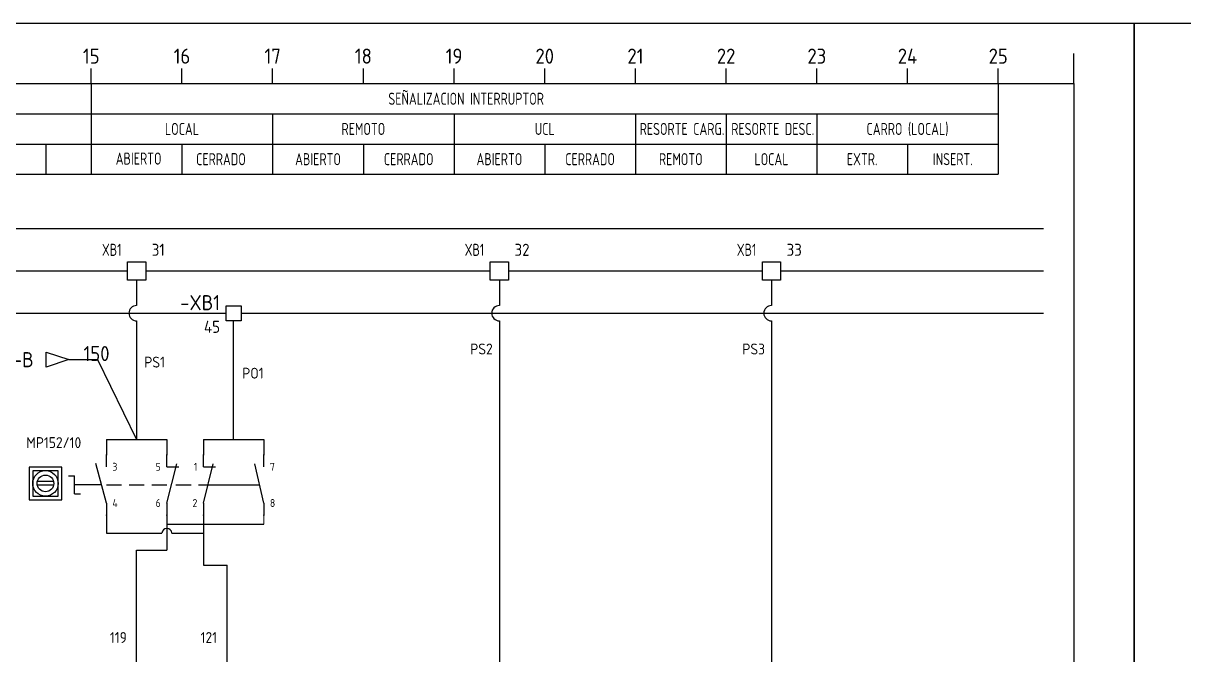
# Model space of a CAD drawing. Header units: millimetres. Extents: x 2272 to 7312, y -3839 to -3184.
# Drawn here: x 4187.7 to 4379.7, y -3300.1 to -3195.6 of the extents above; entities that cross this region are included whole.
import ezdxf
from ezdxf.enums import TextEntityAlignment as Align

# ---------------------------------------------------------------- set-up
doc = ezdxf.new("R2010")
doc.units = ezdxf.units.MM
doc.linetypes.add('DASHED', pattern=[0.75, 0.5, -0.25])
for name, color, linetype in [('AUXILIAR', 30, 'Continuous'), ('CABLES', 3, 'Continuous'), ('SYMS', 7, 'Continuous'), ('TAGS', 7, 'Continuous'), ('TERMS', 7, 'Continuous'), ('TEXTO', 3, 'Continuous'), ('TEXTOS', 3, 'Continuous'), ('WIREREF', 51, 'Continuous'), ('XREF', 7, 'Continuous')]:
    doc.layers.add(name, color=color, linetype=linetype)
doc.layers.add('CDO_110VCC', color=3, linetype='Continuous', lineweight=18)
doc.styles.add('ROMANS', font='isocp3.shx')
doc.styles.add('style1', font='arial.ttf', dxfattribs={"height": 1})
doc.styles.add('style2', font='romab___.ttf', dxfattribs={"height": 1})
doc.styles.add('WD_IEC', font='ISOCP2.shx', dxfattribs={"width": 0.9, "height": 4})

# ---------------------------------------------------------------- blocks, each defined once
blk = doc.blocks.new('IARSV')
at = {"color": 0, "linetype": 'Continuous'}
for p, q in [((0, -2), (0, 0)), ((0, -8), (-1.73, -1.47)), ((0, -8), (0, -10))]:
    blk.add_line(p, q, dxfattribs=at)
at = {"color": 7, "linetype": 'Continuous'}
for p, q in [((-6.29, -3.5), (-5.29, -3.5)), ((-5.29, -6.5), (-5.29, -3.5)), ((-0.79, -5), (-5.29, -5)), ((-5.29, -6.5), (-4.29, -6.5))]:
    blk.add_line(p, q, dxfattribs=at)
at = {"color": 0, "linetype": 'Continuous'}
for p in [(0, 0), (0, -10)]:
    blk.add_point(p, dxfattribs=at)
at = {"color": 7, "linetype": 'Continuous', "style": 'ROMANS', "flags": 1}
blk.add_attdef('ESPACIO', text='', height=1.8, dxfattribs=at).set_placement((0, 0), align=Align.CENTER)
at = {"color": 7, "linetype": 'Continuous', "style": 'ROMANS'}
for tag, height, p in [('X1', 1.3, (1, -2)), ('NOMBRE', 1.8, (0, -5)), ('X2', 1.3, (1, -8))]:
    blk.add_attdef(tag, text='', height=height, dxfattribs=at).set_placement(p, align=Align.MIDDLE_LEFT)
blk = doc.blocks.new('LASV7')
at = {"color": 0, "linetype": 'Continuous'}
for p, q in [((0, -2), (0, 0)), ((0, -8), (-1.5, -1.5)), ((0, -8), (0, -10))]:
    blk.add_line(p, q, dxfattribs=at)
for p in [(0, 0), (0, -10)]:
    blk.add_point(p, dxfattribs=at)
at = {"color": 7, "linetype": 'Continuous', "style": 'ROMANS', "flags": 1}
blk.add_attdef('ESPACIO', text='', height=1.8, dxfattribs=at).set_placement((0, 0), align=Align.CENTER)
at = {"color": 7, "linetype": 'Continuous', "style": 'ROMANS'}
for tag, p in [('X1', (1, -2)), ('X2', (1, -8))]:
    blk.add_attdef(tag, text='', height=1.3, dxfattribs=at).set_placement(p, align=Align.MIDDLE_LEFT)
at = {"color": 7, "linetype": 'Continuous', "style": 'ROMANS', "flags": 1}
blk.add_attdef('NOMBRE', text='', height=1.8, dxfattribs=at).set_placement((0, -5), align=Align.MIDDLE_LEFT)
blk = doc.blocks.new('LCSV7')
at = {"color": 7}
for p, q in [((0, -2), (0, 0)), ((0, -8), (0, -10))]:
    blk.add_line(p, q, dxfattribs=at)
for p, q in [((0, -8), (1.63, -1.5)), ((0, -2), (2, -2))]:
    blk.add_line(p, q)
for p in [(0, 0), (0, -10)]:
    blk.add_point(p, dxfattribs=at)
at = {"color": 7, "style": 'ROMANS', "flags": 1}
blk.add_attdef('ESPACIO', text='', height=1.8, dxfattribs=at).set_placement((0, 0), align=Align.CENTER)
blk.add_attdef('NOMBRE', text='', height=1.8, dxfattribs=at).set_placement((0, -5), align=Align.MIDDLE_RIGHT)
at = {"layer": 'TEXTOS', "color": 3, "style": 'ROMANS'}
for tag, p in [('X1', (-1, -2)), ('X2', (-1, -8))]:
    blk.add_attdef(tag, text='', height=1.3, dxfattribs=at).set_placement(p, align=Align.MIDDLE_RIGHT)
blk = doc.blocks.new('MI')
at = {"color": 2}
for p, q in [((4.08, 3.01), (1.36, 3.01)), ((4.08, 2.41), (1.36, 2.41))]:
    blk.add_line(p, q, dxfattribs=at)
for points in [[(5.41, 5.41), (0, 5.41), (0, 0), (5.41, 0)], [(4.81, 4.81), (0.6, 4.81), (0.6, 0.6), (4.81, 0.6)]]:
    blk.add_lwpolyline(points, close=True, dxfattribs=at)
for radius in [2.11, 1.38]:
    blk.add_circle((2.71, 2.71), radius, dxfattribs=at)
blk = doc.blocks.new('VT0001')
for p, q in [((-1.25, -1.25), (-1.25, 1.25)), ((-1.25, 1.25), (1.25, 1.25)), ((1.25, 1.25), (1.25, -1.25)), ((1.25, -1.25), (-1.25, -1.25))]:
    blk.add_line(p, q)
at = {"style": 'WD_IEC', "flags": 1}
for tag, p, height in [('ASSYCODE', (2.75, 10.75), 1), ('CATDESC', (2.75, 9.25), 1), ('MFG', (2.75, 7.25), 1.5), ('CAT', (2.75, 4.75), 1.5), ('X2PIN01', (0, 2.25), 0.25), ('X2TERMDESC01', (0, 1.75), 0.4), ('X4PIN01', (-1.25, 1), 0.25), ('X4TERM01', (-1.25, 0), 0.25), ('X4TERMDESC01', (-1.25, 0.5), 0.4), ('STRIPSEQ', (0, 0), 0.025), ('X2TERM01', (0, 1.25), 0.25), ('X8PIN01', (0, -0.25), 0.25), ('X1PIN01', (1.25, 1), 0.25), ('X1TERM01', (1.25, 0), 0.25), ('X1TERMDESC01', (1.25, 0.5), 0.4), ('LINKTERM', (0, -0.04), 0.025), ('X8TERM01', (0, -1.25), 0.25), ('X8TERMDESC01', (0, -0.75), 0.4)]:
    blk.add_attdef(tag, p, '', height=height, dxfattribs=at)
at = {"style": 'WD_IEC'}
for tag, p in [('INST', (-2.25, 6.5)), ('LOC', (-2.25, 3.5)), ('DESC1', (-2.25, -6.25)), ('DESC2', (-2.25, -9.25)), ('DESC3', (-2.25, -12.25))]:
    blk.add_attdef(tag, text='', height=2.5, dxfattribs=at).set_placement(p, align=Align.RIGHT)
at = {"style": 'WD_IEC', "flags": 8}
for tag, height, p in [('TAGSTRIP', 2.5, (-2.25, 0.5)), ('TERM01', 2, (-2.25, -3.25))]:
    blk.add_attdef(tag, text='', height=height, dxfattribs=at).set_placement(p, align=Align.RIGHT)
blk = doc.blocks.new('*U44')
blk.add_lwpolyline([(-1.5, 3), (1.5, 3), (1.5, 0), (-1.5, 0)], close=True)
at = {"style": 'ROMANS', "width": 0.8}
blk.add_attdef('XA', text='', height=2, dxfattribs=at).set_placement((-2.5, 4), align=Align.RIGHT)
at = {"layer": 'TEXTO', "style": 'ROMANS'}
blk.add_attdef('BORNE', (2.5, 4), '', height=2, dxfattribs=at)
blk = doc.blocks.new('HA1S4')
blk.add_lwpolyline([(0, -3.75), (-1.25, 0), (1.25, 0)], close=True)
at = {"style": 'WD_IEC', "flags": 8}
blk.add_attdef('WIRENO', (-1, 1.25), '', height=2.5, rotation=90, dxfattribs=at)
at = {"style": 'WD_IEC'}
blk.add_attdef('DESC1', text='', height=2.5, rotation=90, dxfattribs=at).set_placement((1, 1.25), align=Align.TOP_LEFT)
at = {"style": 'WD_IEC', "flags": 1}
blk.add_attdef('X2TERM01', (0, 0), '', height=0.32, dxfattribs=at)
blk.add_attdef('SIGCODE', text='', height=1, dxfattribs=at).set_placement((-2.5, -3.2), align=Align.RIGHT)
at = {"style": 'WD_IEC'}
blk.add_attdef('XREF', text='', height=2.5, rotation=90, dxfattribs=at).set_placement((0, -5), align=Align.MIDDLE_RIGHT)
blk = doc.blocks.new('A3-Funcional')
at = {"color": 1, "linetype": 'Continuous'}
for p, q in [((25, 287), (410, 287)), ((410, 287), (410, 10))]:
    blk.add_line(p, q, dxfattribs=at)
at = {"color": 11}
blk.add_lwpolyline([(0, 0), (0, 297), (420, 297), (420, 0)], close=True, dxfattribs=at)
at = {"layer": 'TEXTOS', "color": 3}
for p, q in [((410, 287), (410, 292)), ((247.5, 287), (247.5, 289.5)), ((262.5, 287), (262.5, 289.5)), ((277.5, 287), (277.5, 289.5)), ((292.5, 287), (292.5, 289.5)), ((307.5, 287), (307.5, 289.5)), ((322.5, 287), (322.5, 289.5)), ((337.5, 287), (337.5, 289.5)), ((352.5, 287), (352.5, 289.5)), ((367.5, 287), (367.5, 289.5)), ((382.5, 287), (382.5, 289.5)), ((397.5, 287), (397.5, 289.5))]:
    blk.add_line(p, q, dxfattribs=at)
at = {"layer": 'TEXTOS', "color": 3, "style": 'ROMANS'}
for s, p in [('15', (247.5, 290.3)), ('16', (262.5, 290.3)), ('17', (277.5, 290.3)), ('18', (292.5, 290.3)), ('19', (307.5, 290.3)), ('20', (322.5, 290.3)), ('21', (337.5, 290.3)), ('22', (352.5, 290.3)), ('23', (367.5, 290.3)), ('24', (382.5, 290.3)), ('25', (397.5, 290.3))]:
    blk.add_text(s, height=2.5, dxfattribs=at).set_placement(p, align=Align.CENTER)
at = {"layer": 'TEXTOS', "color": 7, "linetype": 'Continuous', "style": 'style2', "width": 0.8}
blk.add_attdef('CLIENTE', (295.02, 31.81), '', height=3.5, dxfattribs=at)
at = {"layer": 'TEXTOS', "color": 7, "style": 'style2'}
blk.add_attdef('NºOBRA', text='', height=4, dxfattribs=at).set_placement((380.19, 28), align=Align.CENTER)
at = {"layer": 'TEXTOS', "style": 'ROMANS'}
for tag, p in [('04/01/01', (204.48, 27.37)), ('NAMEDIB', (224.48, 27.33)), ('FECHREV', (204.48, 20.11)), ('NAMEREV', (224.48, 20.1)), ('FECHAPR', (204.48, 12.61)), ('NAMEAPR', (224.48, 12.6))]:
    blk.add_attdef(tag, text='', height=2, dxfattribs=at).set_placement(p, align=Align.CENTER)
at = {"layer": 'TEXTOS', "color": 7, "style": 'style1'}
blk.add_attdef('OBRA', (295.02, 26.8), '', height=2.5, dxfattribs=at)
at = {"layer": 'TEXTOS', "color": 7, "linetype": 'Continuous', "style": 'style1'}
for tag, p in [('0/0', (403.7, 28)), ('1088-01MP01', (379.98, 18.5)), ('REVCLIENTE', (403.7, 18.5)), ('1088-01MP01', (379.98, 11.43)), ('REV', (403.7, 11.19))]:
    blk.add_attdef(tag, text='', height=2.5, dxfattribs=at).set_placement(p, align=Align.CENTER)
at = {"layer": 'TEXTOS', "color": 7, "style": 'style1', "width": 0.85}
for tag, p in [('DESCRIPCION1', (332.01, 20.37)), ('DESCRIPCION2', (332.01, 16.29)), ('DESCRIPCION3', (332.01, 12.18))]:
    blk.add_attdef(tag, text='', height=2.5, dxfattribs=at).set_placement(p, align=Align.CENTER)

msp = doc.modelspace()

# ---------------------------------------------------------------- linework, layer by layer
at = {"color": 3}
for p, q in [((4199, -3205.56), (4199, -3220.56)), ((4349, -3205.56), (4349, -3220.56)), ((3996.5, -3210.56), (4349, -3210.56)), ((4229, -3210.56), (4229, -3220.56)), ((4259, -3210.56), (4259, -3220.56)), ((4289, -3210.56), (4289, -3220.56)), ((4304, -3210.56), (4304, -3220.56)), ((4319, -3210.56), (4319, -3220.56)), ((4161.5, -3215.56), (4289, -3215.56)), ((4191.5, -3215.56), (4191.5, -3220.56)), ((4214, -3215.56), (4214, -3220.56)), ((4244, -3215.56), (4244, -3220.56)), ((4274, -3215.56), (4274, -3220.56)), ((4289, -3215.56), (4349, -3215.56)), ((4334, -3215.56), (4334, -3220.56)), ((3996.5, -3220.56), (4349, -3220.56))]:
    msp.add_line(p, q, dxfattribs=at)
for p, q in [((4206.5, -3238.06), (4206.5, -3242.29)), ((4266.5, -3238.06), (4266.5, -3242.29)), ((4311.5, -3238.06), (4311.5, -3242.29)), ((4206.5, -3244.83), (4206.5, -3264.47)), ((4222.55, -3264.47), (4222.55, -3244.81)), ((4266.5, -3244.83), (4266.5, -3303.81)), ((4311.5, -3244.83), (4311.5, -3303.81)), ((4195.29, -3251.24), (4200.02, -3251.24)), ((4200.02, -3251.24), (4206.5, -3264.47)), ((4201.5, -3264.47), (4211.5, -3264.47)), ((4201.5, -3264.47), (4201.5, -3266.97)), ((4211.5, -3264.47), (4211.5, -3266.97)), ((4217.55, -3264.47), (4227.55, -3264.47)), ((4217.55, -3264.47), (4217.55, -3266.97)), ((4227.55, -3264.47), (4227.55, -3266.97)), ((4201.5, -3276.97), (4201.5, -3279.97)), ((4211.5, -3276.97), (4211.5, -3278.47)), ((4211.5, -3278.47), (4227.55, -3278.47)), ((4211.5, -3278.47), (4211.5, -3282.76)), ((4217.55, -3276.97), (4217.55, -3279.97)), ((4201.5, -3279.97), (4210.69, -3279.97)), ((4212.31, -3279.97), (4217.55, -3279.97)), ((4217.55, -3279.97), (4217.55, -3285.24)), ((4206.5, -3303.81), (4206.5, -3282.76)), ((4206.5, -3282.76), (4211.5, -3282.76)), ((4217.55, -3285.24), (4221.5, -3285.24)), ((4221.5, -3303.81), (4221.5, -3285.24))]:
    msp.add_line(p, q)
at = {"linetype": 'DASHED', "ltscale": 5}
for p, q in [((4201.5, -3271.97), (4211.5, -3271.97)), ((4213, -3271.97), (4226.86, -3271.97)), ((4219.05, -3271.97), (4226.05, -3271.97))]:
    msp.add_line(p, q, dxfattribs=at)
for centre, radius, start, end in [((4206.5, -3243.56), 1.27, 90, 270), ((4266.5, -3243.56), 1.27, 90, 270), ((4311.5, -3243.56), 1.27, 90, 270), ((4211.5, -3279.97), 0.809, 0, 180)]:
    msp.add_arc(centre, radius, start, end)
at = {"layer": 'AUXILIAR'}
for p, q in [((4170.5, -3229.56), (4356.5, -3229.56)), ((3981.5, -3236.56), (4205, -3236.56)), ((4208, -3236.56), (4265, -3236.56)), ((4268, -3236.56), (4310, -3236.56)), ((4313, -3236.56), (4356.5, -3236.56)), ((3981.5, -3243.56), (4221.3, -3243.56)), ((4223.8, -3243.56), (4356.5, -3243.56))]:
    msp.add_line(p, q, dxfattribs=at)
at = {"layer": 'CDO_110VCC'}
msp.add_line((4227.55, -3276.97), (4227.55, -3278.47), dxfattribs=at)

# ---------------------------------------------------------------- block references
for name, p in [('A3-Funcional', (3951.5, -3492.56)), ('A3-Funcional', (4371.5, -3492.56)), ('MI', (4188.71, -3274.43))]:
    msp.add_blockref(name, p)
for p, values in [((4206.5, -3238.06), {'XA': 'XB1', 'BORNE': '31'}), ((4266.5, -3238.06), {'XA': 'XB1', 'BORNE': '32'}), ((4311.5, -3238.06), {'XA': 'XB1', 'BORNE': '33'})]:
    msp.add_blockref('*U44', p).add_auto_attribs(values)
ref = msp.add_blockref('IARSV', (4201.5, -3266.97))
ref.add_attrib('NOMBRE', 'MP152/10', dxfattribs={"layer": 'TEXTOS', "linetype": 'Continuous', "height": 1.8, "style": 'ROMANS'}).set_placement((4188.26, -3264.97), align=Align.MIDDLE_LEFT)
ref.add_attrib('X1', '3', dxfattribs={"layer": 'TEXTOS', "linetype": 'Continuous', "height": 1.3, "style": 'ROMANS'}).set_placement((4202.5, -3268.97), align=Align.MIDDLE_LEFT)
ref.add_attrib('X2', '4', dxfattribs={"layer": 'TEXTOS', "linetype": 'Continuous', "height": 1.3, "style": 'ROMANS'}).set_placement((4202.5, -3274.97), align=Align.MIDDLE_LEFT)
ref = msp.add_blockref('LCSV7', (4211.5, -3266.97))
ref.add_attrib('X1', '5', dxfattribs={"layer": 'TEXTOS', "height": 1.3, "style": 'ROMANS'}).set_placement((4210.5, -3268.97), align=Align.MIDDLE_RIGHT)
ref.add_attrib('X2', '6', dxfattribs={"layer": 'TEXTOS', "height": 1.3, "style": 'ROMANS'}).set_placement((4210.5, -3274.97), align=Align.MIDDLE_RIGHT)
ref = msp.add_blockref('LCSV7', (4217.55, -3266.97))
ref.add_attrib('X1', '1', dxfattribs={"layer": 'TEXTOS', "height": 1.3, "style": 'ROMANS'}).set_placement((4216.55, -3268.97), align=Align.MIDDLE_RIGHT)
ref.add_attrib('X2', '2', dxfattribs={"layer": 'TEXTOS', "height": 1.3, "style": 'ROMANS'}).set_placement((4216.55, -3274.97), align=Align.MIDDLE_RIGHT)
ref = msp.add_blockref('LASV7', (4227.55, -3266.97))
ref.add_attrib('X1', '7', dxfattribs={"layer": 'TEXTOS', "linetype": 'Continuous', "height": 1.3, "style": 'ROMANS'}).set_placement((4228.55, -3268.97), align=Align.MIDDLE_LEFT)
ref.add_attrib('X2', '8', dxfattribs={"layer": 'TEXTOS', "linetype": 'Continuous', "height": 1.3, "style": 'ROMANS'}).set_placement((4228.55, -3274.97), align=Align.MIDDLE_LEFT)
at = {"layer": 'SYMS'}
ref = msp.add_blockref('VT0001', (4222.55, -3243.56), dxfattribs=at)
ref.add_attrib('TERM01', '45', dxfattribs={"layer": 'TERMS', "height": 2, "style": 'WD_IEC', "flags": 8}).set_placement((4220.3, -3246.81), align=Align.RIGHT)
ref.add_attrib('TAGSTRIP', '-XB1', dxfattribs={"layer": 'TAGS', "height": 2.5, "style": 'WD_IEC', "flags": 8}).set_placement((4220.3, -3243.06), align=Align.RIGHT)
ref = msp.add_blockref('HA1S4', (4191.54, -3251.24), dxfattribs=dict(at, rotation=90))
ref.add_attrib('XREF', 'h6/8-B', dxfattribs={"layer": 'XREF', "height": 2.5, "style": 'WD_IEC'}).set_placement((4179.44, -3251.24), align=Align.MIDDLE_LEFT)
ref.add_attrib('WIRENO', '150', dxfattribs={"layer": 'WIREREF', "height": 2.5, "style": 'WD_IEC', "flags": 8}).set_placement((4199.87, -3252.24), align=Align.BOTTOM_CENTER)

# ---------------------------------------------------------------- texts
at = {"color": 3, "style": 'ROMANS', "width": 0.8}
for s, p in [('SEÑALIZACION INTERRUPTOR', (4261, -3208.06)), ('LOCAL', (4214, -3213.06)), ('REMOTO', (4244, -3213.06)), ('UCL', (4274, -3213.06)), ('RESORTE CARG.', (4296.71, -3213.06)), ('RESORTE DESC.', (4311.71, -3213.06)), ('CARRO (LOCAL)', (4334, -3213.06)), ('ABIERTO', (4206.83, -3217.97)), ('CERRADO', (4220.45, -3218.06)), ('ABIERTO', (4236.5, -3218.06)), ('CERRADO', (4251.5, -3218.06)), ('ABIERTO', (4266.5, -3218.06)), ('CERRADO', (4281.5, -3218.06)), ('REMOTO', (4296.5, -3218.06)), ('LOCAL', (4311.5, -3218.06)), ('EXTR.', (4326.5, -3218.06)), ('INSERT.', (4341.5, -3218.06))]:
    msp.add_text(s, height=2, dxfattribs=at).set_placement(p, align=Align.MIDDLE_CENTER)
at = {"layer": 'CABLES', "char_height": 1.8, "attachment_point": 7, "style": 'ROMANS'}
for s, insert in [('PS2', (4261.68, -3250.38)), ('PS3', (4306.68, -3250.38)), ('PS1', (4207.77, -3252.55)), ('PO1', (4223.97, -3254.38)), ('119', (4202.08, -3298.13)), ('121', (4217.08, -3298.13))]:
    msp.add_mtext_dynamic_manual_height_columns(s, width=6.7539, gutter_width=9, heights=[0], dxfattribs=dict(at, insert=insert))

doc.saveas('drawing.dxf')
